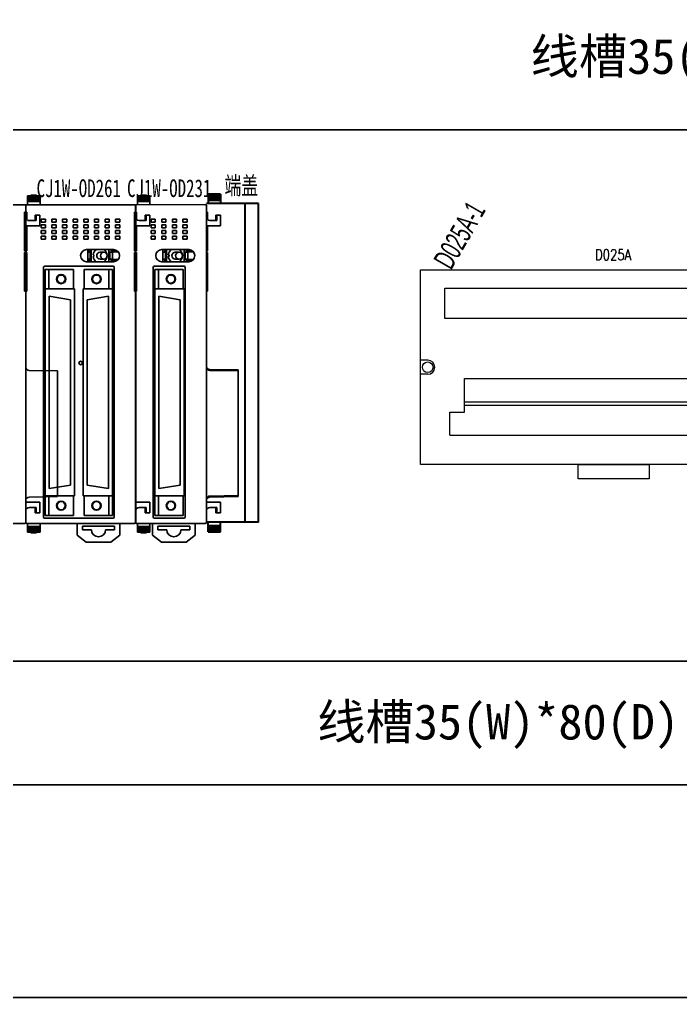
# Model space of a CAD drawing. Header units: millimetres. Extents: x -300 to 54435, y -106 to 60527.
# Drawn here: x 2466.7 to 2653.3, y 1296 to 1572.1 of the extents above; entities that cross this region are included whole.
import ezdxf
from ezdxf.enums import TextEntityAlignment as Align

# ---------------------------------------------------------------- set-up
doc = ezdxf.new("R2010")
doc.units = ezdxf.units.MM
doc.layers.add('TEXT', color=2, linetype='Continuous')
doc.layers.add('Z_OM_GAIKEI', color=7, linetype='Continuous')
doc.layers.add('Z_OM_OUTLINE', color=7, linetype='Continuous', lineweight=30)
doc.styles.add('ST', font='', dxfattribs={"width": 0.8, "height": 300})
doc.styles.get("Standard").update_dxf_attribs({"font": ''})
doc.styles.add('WD', font='romans.shx', dxfattribs={"width": 0.8, "bigfont": 'gbcbig.shx'})
doc.styles.add('样式 8', font='arial.ttf', dxfattribs={"width": 0.6, "height": 2.5})
doc.styles.get('ST').set_extended_font_data('SimSun')
doc.styles.get('Standard').set_extended_font_data('SimSun')

# ---------------------------------------------------------------- blocks, each defined once
blk = doc.blocks.new('DQ40A')
at = {"lineweight": 0}
for p, q in [((87.32, 38.83), (87.32, 48.33)), ((87.32, 48.33), (106, 48.33)), ((106, 38.64), (106, 48.33)), ((87.32, 41.76), (106, 41.76)), ((83.15, 32.27), (83.15, 38.83)), ((83.15, 38.83), (87.32, 38.83)), ((87.32, 40.76), (106, 40.76)), ((101.83, 32.08), (101.83, 38.64)), ((101.83, 38.64), (106, 38.64)), ((83.15, 32.27), (101.83, 32.27)), ((2, 29.5), (0, 29.5)), ((107, 29.5), (109, 29.5)), ((2, 25.5), (0, 25.5)), ((107, 25.5), (109, 25.5)), ((12.43, 14.85), (12.43, 24.35)), ((12.43, 24.35), (101, 24.35)), ((101, 16.78), (101, 24.35)), ((12.43, 17.78), (101, 17.78)), ((12.43, 16.78), (101, 16.78)), ((96.83, 8.29), (96.83, 16.78)), ((8.26, 8.29), (8.26, 14.85)), ((8.26, 14.85), (12.43, 14.85)), ((8.26, 8.29), (96.83, 8.29))]:
    blk.add_line(p, q, dxfattribs=at)
for points in [[(0, 55), (109, 55), (109, 0), (0, 0)], [(6.81, 49.79), (78.21, 49.79), (78.21, 41.29), (6.81, 41.29)], [(44.5, 0), (64.5, 0), (64.5, -4), (44.5, -4)]]:
    blk.add_lwpolyline(points, close=True, dxfattribs=at)
for centre in [(2, 27.5), (107, 27.5)]:
    blk.add_circle(centre, 1.5, dxfattribs=at)
for centre, start, end in [((2, 27.5), 270, 90), ((107, 27.5), 90, 270)]:
    blk.add_arc(centre, 2, start, end, dxfattribs=at)
at = {"lineweight": 0, "style": 'WD', "width": 0.8}
blk.add_attdef('型号', text='', height=3, dxfattribs=at).set_placement((54.32, 59.28), align=Align.MIDDLE)
blk = doc.blocks.new('CJ1W-ID261')
at = {"layer": 'Z_OM_GAIKEI'}
for p, q in [((7115.01, 1994.25), (7115.01, 1993.85)), ((7115.01, 1994.25), (7118.51, 1994.25)), ((7115.01, 1993.85), (7115.01, 1993.45)), ((7115.01, 1993.85), (7118.51, 1993.85)), ((7115.96, 1994.45), (7117.56, 1994.45)), ((7115.96, 1994.45), (7115.96, 1994.25)), ((7116.56, 1994.45), (7116.56, 1994.25)), ((7116.96, 1994.45), (7116.96, 1994.25)), ((7117.56, 1994.45), (7117.56, 1994.25)), ((7118.51, 1993.85), (7118.51, 1994.25)), ((7118.51, 1993.45), (7118.51, 1993.85)), ((7114.46, 1991.45), (7114.46, 1902.05)), ((7145.16, 1991.75), (7114.76, 1991.75)), ((7115.01, 1993.45), (7115.01, 1993.05)), ((7115.01, 1993.45), (7118.51, 1993.45)), ((7115.01, 1993.05), (7115.01, 1992.65)), ((7115.01, 1993.05), (7118.51, 1993.05)), ((7115.01, 1992.65), (7115.01, 1991.75)), ((7115.01, 1992.65), (7118.51, 1992.65)), ((7118.51, 1993.05), (7118.51, 1993.45)), ((7118.51, 1992.65), (7118.51, 1993.05)), ((7118.51, 1991.75), (7118.51, 1992.65)), ((7145.46, 1991.45), (7145.46, 1902.05)), ((7114.16, 1989.65), (7114.16, 1978.75)), ((7114.46, 1989.65), (7114.16, 1989.65)), ((7145.46, 1989.65), (7145.76, 1989.65)), ((7145.61, 1989.65), (7145.46, 1989.22)), ((7145.76, 1989.65), (7145.76, 1987.54)), ((7148.16, 1987.25), (7148.16, 1988.75)), ((7148.16, 1987.25), (7148.16, 1988.75)), ((7148.16, 1988.75), (7148.46, 1988.75)), ((7148.16, 1988.75), (7148.46, 1988.75)), ((7148.46, 1988.75), (7148.46, 1987.25)), ((7148.46, 1988.75), (7148.46, 1987.25)), ((7149.46, 1988.75), (7148.46, 1988.75)), ((7149.46, 1988.75), (7148.46, 1988.75)), ((7149.46, 1985.75), (7149.46, 1988.75)), ((7149.46, 1985.75), (7149.46, 1988.75)), ((7118.86, 1987.65), (7118.86, 1986.85)), ((7120.06, 1987.65), (7118.86, 1987.65)), ((7120.06, 1986.85), (7118.86, 1986.85)), ((7120.06, 1986.05), (7118.86, 1986.05)), ((7118.86, 1986.05), (7118.86, 1985.25)), ((7120.06, 1987.65), (7120.06, 1986.85)), ((7120.06, 1986.05), (7120.06, 1985.25)), ((7121.86, 1987.65), (7121.86, 1986.85)), ((7123.06, 1987.65), (7121.86, 1987.65)), ((7123.06, 1986.85), (7121.86, 1986.85)), ((7123.06, 1986.05), (7121.86, 1986.05)), ((7121.86, 1986.05), (7121.86, 1985.25)), ((7123.06, 1987.65), (7123.06, 1986.85)), ((7123.06, 1986.05), (7123.06, 1985.25)), ((7124.86, 1987.65), (7124.86, 1986.85)), ((7126.06, 1987.65), (7124.86, 1987.65)), ((7126.06, 1986.85), (7124.86, 1986.85)), ((7126.06, 1986.05), (7124.86, 1986.05)), ((7124.86, 1986.05), (7124.86, 1985.25)), ((7126.06, 1987.65), (7126.06, 1986.85)), ((7126.06, 1986.05), (7126.06, 1985.25)), ((7127.86, 1987.65), (7127.86, 1986.85)), ((7129.06, 1987.65), (7127.86, 1987.65)), ((7129.06, 1986.85), (7127.86, 1986.85)), ((7129.06, 1986.05), (7127.86, 1986.05)), ((7127.86, 1986.05), (7127.86, 1985.25)), ((7129.06, 1987.65), (7129.06, 1986.85)), ((7129.06, 1986.05), (7129.06, 1985.25)), ((7130.86, 1987.65), (7130.86, 1986.85)), ((7132.06, 1987.65), (7130.86, 1987.65)), ((7132.06, 1986.85), (7130.86, 1986.85)), ((7132.06, 1986.05), (7130.86, 1986.05)), ((7130.86, 1986.05), (7130.86, 1985.25)), ((7132.06, 1987.65), (7132.06, 1986.85)), ((7132.06, 1986.05), (7132.06, 1985.25)), ((7133.86, 1987.65), (7133.86, 1986.85)), ((7135.06, 1987.65), (7133.86, 1987.65)), ((7135.06, 1986.85), (7133.86, 1986.85)), ((7135.06, 1986.05), (7133.86, 1986.05)), ((7133.86, 1986.05), (7133.86, 1985.25)), ((7135.06, 1987.65), (7135.06, 1986.85)), ((7135.06, 1986.05), (7135.06, 1985.25)), ((7136.86, 1987.65), (7136.86, 1986.85)), ((7138.06, 1987.65), (7136.86, 1987.65)), ((7138.06, 1986.85), (7136.86, 1986.85)), ((7138.06, 1986.05), (7136.86, 1986.05)), ((7136.86, 1986.05), (7136.86, 1985.25)), ((7138.06, 1987.65), (7138.06, 1986.85)), ((7138.06, 1986.05), (7138.06, 1985.25)), ((7139.86, 1987.65), (7139.86, 1986.85)), ((7141.06, 1987.65), (7139.86, 1987.65)), ((7141.06, 1986.85), (7139.86, 1986.85)), ((7141.06, 1986.05), (7139.86, 1986.05)), ((7139.86, 1986.05), (7139.86, 1985.25)), ((7141.06, 1987.65), (7141.06, 1986.85)), ((7141.06, 1986.05), (7141.06, 1985.25)), ((7145.46, 1985.75), (7149.46, 1985.75)), ((7145.46, 1985.75), (7149.46, 1985.75)), ((7145.76, 1985.75), (7145.76, 1978.75)), ((7148.46, 1987.25), (7146.46, 1987.25)), ((7148.46, 1987.25), (7146.46, 1987.25)), ((7120.06, 1985.25), (7118.86, 1985.25)), ((7120.06, 1984.45), (7118.86, 1984.45)), ((7118.86, 1984.45), (7118.86, 1983.65)), ((7120.06, 1983.65), (7118.86, 1983.65)), ((7120.06, 1982.85), (7118.86, 1982.85)), ((7118.86, 1982.85), (7118.86, 1982.05)), ((7120.06, 1984.45), (7120.06, 1983.65)), ((7120.06, 1982.85), (7120.06, 1982.05)), ((7123.06, 1985.25), (7121.86, 1985.25)), ((7123.06, 1984.45), (7121.86, 1984.45)), ((7121.86, 1984.45), (7121.86, 1983.65)), ((7123.06, 1983.65), (7121.86, 1983.65)), ((7123.06, 1982.85), (7121.86, 1982.85)), ((7121.86, 1982.85), (7121.86, 1982.05)), ((7123.06, 1984.45), (7123.06, 1983.65)), ((7123.06, 1982.85), (7123.06, 1982.05)), ((7126.06, 1985.25), (7124.86, 1985.25)), ((7126.06, 1984.45), (7124.86, 1984.45)), ((7124.86, 1984.45), (7124.86, 1983.65)), ((7126.06, 1983.65), (7124.86, 1983.65)), ((7126.06, 1982.85), (7124.86, 1982.85)), ((7124.86, 1982.85), (7124.86, 1982.05)), ((7126.06, 1984.45), (7126.06, 1983.65)), ((7126.06, 1982.85), (7126.06, 1982.05)), ((7129.06, 1985.25), (7127.86, 1985.25)), ((7129.06, 1984.45), (7127.86, 1984.45)), ((7127.86, 1984.45), (7127.86, 1983.65)), ((7129.06, 1983.65), (7127.86, 1983.65)), ((7129.06, 1982.85), (7127.86, 1982.85)), ((7127.86, 1982.85), (7127.86, 1982.05)), ((7129.06, 1984.45), (7129.06, 1983.65)), ((7129.06, 1982.85), (7129.06, 1982.05)), ((7132.06, 1985.25), (7130.86, 1985.25)), ((7132.06, 1984.45), (7130.86, 1984.45)), ((7130.86, 1984.45), (7130.86, 1983.65)), ((7132.06, 1983.65), (7130.86, 1983.65)), ((7132.06, 1982.85), (7130.86, 1982.85)), ((7130.86, 1982.85), (7130.86, 1982.05)), ((7132.06, 1984.45), (7132.06, 1983.65)), ((7132.06, 1982.85), (7132.06, 1982.05)), ((7135.06, 1985.25), (7133.86, 1985.25)), ((7135.06, 1984.45), (7133.86, 1984.45)), ((7133.86, 1984.45), (7133.86, 1983.65)), ((7135.06, 1983.65), (7133.86, 1983.65)), ((7135.06, 1982.85), (7133.86, 1982.85)), ((7133.86, 1982.85), (7133.86, 1982.05)), ((7135.06, 1984.45), (7135.06, 1983.65)), ((7135.06, 1982.85), (7135.06, 1982.05)), ((7138.06, 1985.25), (7136.86, 1985.25)), ((7138.06, 1984.45), (7136.86, 1984.45)), ((7136.86, 1984.45), (7136.86, 1983.65)), ((7138.06, 1983.65), (7136.86, 1983.65)), ((7138.06, 1982.85), (7136.86, 1982.85)), ((7136.86, 1982.85), (7136.86, 1982.05)), ((7138.06, 1984.45), (7138.06, 1983.65)), ((7138.06, 1982.85), (7138.06, 1982.05)), ((7141.06, 1985.25), (7139.86, 1985.25)), ((7141.06, 1984.45), (7139.86, 1984.45)), ((7139.86, 1984.45), (7139.86, 1983.65)), ((7141.06, 1983.65), (7139.86, 1983.65)), ((7141.06, 1982.85), (7139.86, 1982.85)), ((7139.86, 1982.85), (7139.86, 1982.05)), ((7141.06, 1984.45), (7141.06, 1983.65)), ((7141.06, 1982.85), (7141.06, 1982.05)), ((7120.06, 1982.05), (7118.86, 1982.05)), ((7123.06, 1982.05), (7121.86, 1982.05)), ((7126.06, 1982.05), (7124.86, 1982.05)), ((7129.06, 1982.05), (7127.86, 1982.05)), ((7132.06, 1982.05), (7130.86, 1982.05)), ((7135.06, 1982.05), (7133.86, 1982.05)), ((7138.06, 1982.05), (7136.86, 1982.05)), ((7141.06, 1982.05), (7139.86, 1982.05)), ((7114.16, 1978.75), (7114.46, 1978.75)), ((7114.16, 1978.25), (7114.16, 1967.35)), ((7114.16, 1978.25), (7114.46, 1978.25)), ((7114.33, 1978.75), (7114.33, 1978.25)), ((7139.26, 1979.05), (7131.66, 1979.05)), ((7131.96, 1975.65), (7131.96, 1979.05)), ((7131.96, 1978.35), (7132.71, 1978.35)), ((7132.46, 1979.05), (7132.46, 1978.35)), ((7132.71, 1978.35), (7132.71, 1976.35)), ((7132.96, 1975.65), (7132.96, 1979.05)), ((7133.47, 1977.6), (7133.71, 1977.6)), ((7133.47, 1977.1), (7133.71, 1977.1)), ((7133.71, 1977.1), (7133.71, 1977.6)), ((7136.51, 1978.3), (7135.46, 1978.3)), ((7137.96, 1975.65), (7137.96, 1979.05)), ((7138.21, 1978.35), (7138.96, 1978.35)), ((7138.21, 1976.35), (7138.21, 1978.35)), ((7138.46, 1978.82), (7138.46, 1979.05)), ((7138.46, 1978.82), (7140.12, 1978.82)), ((7138.46, 1978.35), (7138.46, 1978.42)), ((7138.46, 1978.42), (7140.58, 1978.42)), ((7138.96, 1975.65), (7138.96, 1979.05)), ((7145.76, 1978.75), (7145.46, 1978.75)), ((7145.76, 1978.25), (7145.46, 1978.25)), ((7145.58, 1978.75), (7145.58, 1978.25)), ((7145.76, 1978.25), (7145.76, 1967.35)), ((7119.76, 1974.35), (7139.16, 1974.35)), ((7139.26, 1975.65), (7131.66, 1975.65)), ((7131.96, 1976.35), (7132.71, 1976.35)), ((7132.46, 1976.35), (7132.46, 1975.65)), ((7136.51, 1976.4), (7135.46, 1976.4)), ((7138.21, 1976.35), (7138.96, 1976.35)), ((7138.46, 1976.28), (7138.46, 1976.35)), ((7138.46, 1976.28), (7140.57, 1976.28)), ((7138.46, 1975.65), (7138.46, 1975.88)), ((7138.46, 1975.88), (7140.1, 1975.88)), ((7119.46, 1903.55), (7119.46, 1974.05)), ((7119.96, 1904.01), (7119.96, 1973.49)), ((7119.96, 1904.01), (7119.96, 1973.49)), ((7119.96, 1973.49), (7123.96, 1973.49)), ((7127.96, 1973.49), (7119.96, 1973.49)), ((7120.96, 1967.99), (7120.96, 1973.49)), ((7127.96, 1967.99), (7127.96, 1973.49)), ((7130.96, 1973.49), (7138.96, 1973.49)), ((7130.96, 1967.99), (7130.96, 1973.49)), ((7138.96, 1973.49), (7134.96, 1973.49)), ((7137.96, 1967.99), (7137.96, 1973.49)), ((7138.96, 1904.01), (7138.96, 1973.49)), ((7138.96, 1904.01), (7138.96, 1973.49)), ((7139.46, 1974.05), (7139.46, 1903.55)), ((7114.46, 1967.35), (7114.16, 1967.35)), ((7114.31, 1967.35), (7114.46, 1967.79)), ((7119.96, 1967.99), (7128.21, 1967.99)), ((7119.96, 1967.99), (7128.21, 1967.99)), ((7128.21, 1909.51), (7128.21, 1967.99)), ((7128.21, 1967.99), (7128.21, 1909.51)), ((7130.71, 1909.51), (7130.71, 1967.99)), ((7130.71, 1967.99), (7130.71, 1909.51)), ((7138.96, 1967.99), (7130.71, 1967.99)), ((7138.96, 1967.99), (7130.71, 1967.99)), ((7145.61, 1967.35), (7145.46, 1967.78)), ((7145.46, 1967.35), (7145.76, 1967.35)), ((7121.08, 1911.59), (7121.08, 1965.91)), ((7127.08, 1964.91), (7121.08, 1965.91)), ((7127.08, 1964.91), (7127.08, 1912.59)), ((7131.83, 1964.91), (7137.83, 1965.91)), ((7131.83, 1964.91), (7131.83, 1912.59)), ((7137.83, 1911.59), (7137.83, 1965.91)), ((7146.44, 1944.94), (7154.46, 1944.8)), ((7154.46, 1944.8), (7154.46, 1909.31)), ((7154.46, 1944.15), (7154.46, 1927.05)), ((7154.46, 1927.05), (7154.46, 1909.95)), ((7127.08, 1912.59), (7121.08, 1911.59)), ((7131.83, 1912.59), (7137.83, 1911.59)), ((7119.96, 1909.51), (7128.21, 1909.51)), ((7119.96, 1909.51), (7128.21, 1909.51)), ((7120.96, 1909.51), (7120.96, 1904.01)), ((7127.96, 1909.51), (7127.96, 1904.01)), ((7138.96, 1909.51), (7130.71, 1909.51)), ((7138.96, 1909.51), (7130.71, 1909.51)), ((7130.96, 1909.51), (7130.96, 1904.01)), ((7137.96, 1909.51), (7137.96, 1904.01)), ((7146.44, 1909.17), (7154.46, 1909.31)), ((7145.46, 1907.75), (7149.46, 1907.75)), ((7145.46, 1907.75), (7149.46, 1907.75)), ((7148.46, 1906.25), (7146.46, 1906.25)), ((7148.46, 1906.25), (7146.46, 1906.25)), ((7148.16, 1906.25), (7148.16, 1904.75)), ((7148.16, 1906.25), (7148.16, 1904.75)), ((7148.46, 1904.75), (7148.46, 1906.25)), ((7148.46, 1904.75), (7148.46, 1906.25)), ((7149.46, 1907.75), (7149.46, 1904.75)), ((7149.46, 1907.75), (7149.46, 1904.75)), ((7139.16, 1903.25), (7119.76, 1903.25)), ((7123.96, 1904.01), (7119.96, 1904.01)), ((7127.96, 1904.01), (7119.96, 1904.01)), ((7130.96, 1904.01), (7138.96, 1904.01)), ((7134.96, 1904.01), (7138.96, 1904.01)), ((7148.16, 1904.75), (7148.46, 1904.75)), ((7148.16, 1904.75), (7148.46, 1904.75)), ((7149.46, 1904.75), (7148.46, 1904.75)), ((7149.46, 1904.75), (7148.46, 1904.75)), ((7114.76, 1901.75), (7145.16, 1901.75)), ((7115.01, 1901.75), (7115.01, 1900.85)), ((7118.51, 1900.85), (7115.01, 1900.85)), ((7115.01, 1900.85), (7115.01, 1900.45)), ((7118.51, 1900.45), (7115.01, 1900.45)), ((7115.01, 1900.45), (7115.01, 1900.05)), ((7118.51, 1900.05), (7115.01, 1900.05)), ((7115.01, 1900.05), (7115.01, 1899.65)), ((7118.51, 1900.85), (7118.51, 1901.75)), ((7118.51, 1900.45), (7118.51, 1900.85)), ((7118.51, 1900.05), (7118.51, 1900.45)), ((7118.51, 1899.65), (7118.51, 1900.05)), ((7129.01, 1901.75), (7129.01, 1898.45)), ((7139.51, 1900.95), (7130.51, 1900.95)), ((7130.51, 1899.95), (7130.51, 1900.95)), ((7130.51, 1899.95), (7133.01, 1899.95)), ((7139.51, 1899.95), (7137.01, 1899.95)), ((7139.51, 1899.95), (7139.51, 1900.95)), ((7141.01, 1901.75), (7141.01, 1898.45)), ((7118.51, 1899.65), (7115.01, 1899.65)), ((7115.01, 1899.65), (7115.01, 1899.25)), ((7118.51, 1899.25), (7115.01, 1899.25)), ((7115.96, 1899.05), (7115.96, 1899.25)), ((7117.56, 1899.05), (7115.96, 1899.05)), ((7116.56, 1899.05), (7116.56, 1899.25)), ((7116.96, 1899.05), (7116.96, 1899.25)), ((7117.56, 1899.05), (7117.56, 1899.25)), ((7118.51, 1899.25), (7118.51, 1899.65)), ((7129.01, 1898.45), (7131.51, 1896.45)), ((7141.01, 1898.45), (7138.51, 1896.45)), ((7138.51, 1896.45), (7131.51, 1896.45))]:
    blk.add_line(p, q, dxfattribs=at)
for centre, radius in [((7136.51, 1977.35), 0.95), ((7124.46, 1970.74), 1.3), ((7124.46, 1970.74), 1.15), ((7134.46, 1970.74), 1.3), ((7134.46, 1970.74), 1.15), ((7129.96, 1947.05), 0.5), ((7124.46, 1906.76), 1.3), ((7134.46, 1906.76), 1.3), ((7124.46, 1906.76), 1.15), ((7134.46, 1906.76), 1.15)]:
    blk.add_circle(centre, radius, dxfattribs=at)
for centre, radius, start, end in [((7114.76, 1991.45), 0.3, 90, 180), ((7145.16, 1991.45), 0.3, 0, 90), ((7145.16, 1991.45), 0.3, 0, 90), ((7146.46, 1988.25), 1, 180, 270), ((7146.46, 1988.25), 1, 180, 270), ((7131.66, 1977.35), 1.7, 90, 270), ((7135.46, 1977.35), 2, 121.5917, 172.8192), ((7135.46, 1977.35), 2, 187.1808, 238.0168), ((7135.46, 1977.35), 0.95, 90, 270), ((7135.46, 1977.35), 2, 301.9832, 58.4083), ((7139.26, 1977.35), 1.7, 270, 90), ((7119.76, 1974.05), 0.3, 90, 180), ((7139.16, 1974.05), 0.3, 0, 90), ((7146.46, 1945.94), 1, 180.0001, 269.0001), ((7146.46, 1908.17), 1, 91, 180), ((7146.46, 1905.25), 1, 90, 180), ((7146.46, 1905.25), 1, 90, 180), ((7119.76, 1903.55), 0.3, 180, 270), ((7139.16, 1903.55), 0.3, 270, 0), ((7114.76, 1902.05), 0.3, 180, 270), ((7135.01, 1899.95), 2, 180, 0), ((7145.16, 1902.05), 0.3, 270, 0), ((7145.16, 1902.05), 0.3, 270, 0)]:
    blk.add_arc(centre, radius, start, end, dxfattribs=at)
blk = doc.blocks.new('CJ1W-OD231')
at = {"layer": 'Z_OM_GAIKEI'}
for p, q in [((278.43, 344.16), (278.43, 343.76)), ((278.43, 344.16), (281.93, 344.16)), ((278.43, 343.76), (278.43, 343.36)), ((278.43, 343.76), (281.93, 343.76)), ((278.43, 343.36), (278.43, 342.96)), ((278.43, 343.36), (281.93, 343.36)), ((278.43, 342.96), (278.43, 342.56)), ((278.43, 342.96), (281.93, 342.96)), ((278.43, 342.56), (278.43, 341.66)), ((278.43, 342.56), (281.93, 342.56)), ((279.38, 344.36), (280.98, 344.36)), ((279.38, 344.36), (279.38, 344.16)), ((279.98, 344.36), (279.98, 344.16)), ((280.38, 344.36), (280.38, 344.16)), ((280.98, 344.36), (280.98, 344.16)), ((281.93, 343.76), (281.93, 344.16)), ((281.93, 343.36), (281.93, 343.76)), ((281.93, 342.96), (281.93, 343.36)), ((281.93, 342.56), (281.93, 342.96)), ((281.93, 341.66), (281.93, 342.56)), ((277.88, 341.36), (277.88, 251.96)), ((297.58, 341.67), (278.18, 341.66)), ((297.88, 341.37), (297.88, 251.97)), ((277.58, 339.56), (277.58, 328.66)), ((277.88, 339.56), (277.58, 339.56)), ((282.28, 337.56), (282.28, 336.76)), ((283.48, 337.56), (282.28, 337.56)), ((283.48, 337.56), (283.48, 336.76)), ((285.28, 337.56), (285.28, 336.76)), ((286.48, 337.56), (285.28, 337.56)), ((286.48, 337.56), (286.48, 336.76)), ((288.28, 337.56), (288.28, 336.76)), ((289.48, 337.56), (288.28, 337.56)), ((289.48, 337.56), (289.48, 336.76)), ((291.28, 337.56), (291.28, 336.76)), ((292.48, 337.56), (291.28, 337.56)), ((292.48, 337.56), (292.48, 336.76)), ((297.88, 339.57), (298.18, 339.57)), ((298.03, 339.57), (297.88, 339.14)), ((298.18, 339.57), (298.18, 337.46)), ((300.88, 337.17), (298.88, 337.17)), ((300.88, 337.17), (298.88, 337.17)), ((300.58, 337.17), (300.58, 338.67)), ((300.58, 337.17), (300.58, 338.67)), ((300.58, 338.67), (300.88, 338.67)), ((300.58, 338.67), (300.88, 338.67)), ((300.88, 338.67), (300.88, 337.17)), ((300.88, 338.67), (300.88, 337.17)), ((301.88, 338.67), (300.88, 338.67)), ((301.88, 338.67), (300.88, 338.67)), ((301.88, 335.67), (301.88, 338.67)), ((301.88, 335.67), (301.88, 338.67)), ((283.48, 336.76), (282.28, 336.76)), ((283.48, 335.96), (282.28, 335.96)), ((282.28, 335.96), (282.28, 335.16)), ((283.48, 335.16), (282.28, 335.16)), ((283.48, 334.36), (282.28, 334.36)), ((282.28, 334.36), (282.28, 333.56)), ((283.48, 335.96), (283.48, 335.16)), ((283.48, 334.36), (283.48, 333.56)), ((286.48, 336.76), (285.28, 336.76)), ((286.48, 335.96), (285.28, 335.96)), ((285.28, 335.96), (285.28, 335.16)), ((286.48, 335.16), (285.28, 335.16)), ((286.48, 334.36), (285.28, 334.36)), ((285.28, 334.36), (285.28, 333.56)), ((286.48, 335.96), (286.48, 335.16)), ((286.48, 334.36), (286.48, 333.56)), ((289.48, 336.76), (288.28, 336.76)), ((289.48, 335.96), (288.28, 335.96)), ((288.28, 335.96), (288.28, 335.16)), ((289.48, 335.16), (288.28, 335.16)), ((289.48, 334.36), (288.28, 334.36)), ((288.28, 334.36), (288.28, 333.56)), ((289.48, 335.96), (289.48, 335.16)), ((289.48, 334.36), (289.48, 333.56)), ((292.48, 336.76), (291.28, 336.76)), ((292.48, 335.96), (291.28, 335.96)), ((291.28, 335.96), (291.28, 335.16)), ((292.48, 335.16), (291.28, 335.16)), ((292.48, 334.36), (291.28, 334.36)), ((291.28, 334.36), (291.28, 333.56)), ((292.48, 335.96), (292.48, 335.16)), ((292.48, 334.36), (292.48, 333.56)), ((297.88, 335.67), (301.88, 335.67)), ((297.88, 335.67), (301.88, 335.67)), ((298.18, 335.67), (298.18, 328.67)), ((283.48, 333.56), (282.28, 333.56)), ((283.48, 332.76), (282.28, 332.76)), ((282.28, 332.76), (282.28, 331.96)), ((283.48, 331.96), (282.28, 331.96)), ((283.48, 332.76), (283.48, 331.96)), ((286.48, 333.56), (285.28, 333.56)), ((286.48, 332.76), (285.28, 332.76)), ((285.28, 332.76), (285.28, 331.96)), ((286.48, 331.96), (285.28, 331.96)), ((286.48, 332.76), (286.48, 331.96)), ((289.48, 333.56), (288.28, 333.56)), ((289.48, 332.76), (288.28, 332.76)), ((288.28, 332.76), (288.28, 331.96)), ((289.48, 331.96), (288.28, 331.96)), ((289.48, 332.76), (289.48, 331.96)), ((292.48, 333.56), (291.28, 333.56)), ((292.48, 332.76), (291.28, 332.76)), ((291.28, 332.76), (291.28, 331.96)), ((292.48, 331.96), (291.28, 331.96)), ((292.48, 332.76), (292.48, 331.96)), ((277.58, 328.66), (277.88, 328.66)), ((277.76, 328.66), (277.76, 328.16)), ((292.92, 328.96), (285.32, 328.96)), ((285.62, 325.56), (285.62, 328.96)), ((286.12, 328.96), (286.12, 328.26)), ((286.62, 325.56), (286.62, 328.96)), ((291.62, 325.56), (291.62, 328.96)), ((292.12, 328.73), (292.12, 328.96)), ((292.12, 328.73), (293.78, 328.73)), ((292.62, 325.56), (292.62, 328.96)), ((298.18, 328.67), (297.88, 328.67)), ((298.01, 328.67), (298.01, 328.17)), ((277.58, 328.16), (277.58, 317.26)), ((277.58, 328.16), (277.88, 328.16)), ((285.62, 328.26), (286.37, 328.26)), ((285.62, 326.26), (286.37, 326.26)), ((286.12, 326.26), (286.12, 325.56)), ((286.37, 328.26), (286.37, 326.26)), ((287.14, 327.51), (287.37, 327.51)), ((287.14, 327.01), (287.37, 327.01)), ((287.37, 327.01), (287.37, 327.51)), ((290.17, 328.21), (289.12, 328.21)), ((290.17, 326.31), (289.12, 326.31)), ((291.87, 328.26), (292.62, 328.26)), ((291.87, 326.26), (291.87, 328.26)), ((291.87, 326.26), (292.62, 326.26)), ((292.12, 328.26), (292.12, 328.33)), ((292.12, 328.33), (294.25, 328.33)), ((292.12, 326.19), (292.12, 326.26)), ((292.12, 326.19), (294.24, 326.19)), ((298.18, 328.17), (297.88, 328.17)), ((298.18, 328.17), (298.18, 317.27)), ((282.88, 253.46), (282.88, 323.96)), ((283.18, 324.26), (291.58, 324.26)), ((283.38, 253.92), (283.38, 323.4)), ((283.38, 253.92), (283.38, 323.4)), ((283.38, 323.4), (287.38, 323.4)), ((291.38, 323.4), (283.38, 323.4)), ((284.38, 317.9), (284.38, 323.4)), ((292.92, 325.56), (285.32, 325.56)), ((291.38, 317.9), (291.38, 323.4)), ((291.88, 323.96), (291.88, 253.46)), ((292.12, 325.56), (292.12, 325.79)), ((292.12, 325.79), (293.77, 325.79)), ((277.73, 317.26), (277.88, 317.69)), ((283.38, 317.9), (291.63, 317.9)), ((283.38, 317.9), (291.63, 317.9)), ((291.63, 259.42), (291.63, 317.9)), ((291.63, 317.9), (291.63, 259.42)), ((298.03, 317.27), (297.88, 317.7)), ((277.88, 317.26), (277.58, 317.26)), ((284.51, 261.5), (284.51, 315.82)), ((290.51, 314.82), (284.51, 315.82)), ((290.51, 314.82), (290.51, 262.5)), ((297.88, 317.27), (298.18, 317.27)), ((298.86, 294.85), (306.88, 294.71)), ((306.88, 294.71), (306.88, 259.23)), ((306.88, 294.07), (306.88, 276.97)), ((306.88, 276.97), (306.88, 259.87)), ((290.51, 262.5), (284.51, 261.5)), ((283.38, 259.42), (291.63, 259.42)), ((283.38, 259.42), (291.63, 259.42)), ((284.38, 259.42), (284.38, 253.92)), ((291.38, 259.42), (291.38, 253.92)), ((297.88, 257.67), (301.88, 257.67)), ((297.88, 257.67), (301.88, 257.67)), ((298.86, 259.09), (306.88, 259.23)), ((301.88, 257.67), (301.88, 254.67)), ((301.88, 257.67), (301.88, 254.67)), ((300.88, 256.17), (298.88, 256.17)), ((300.88, 256.17), (298.88, 256.17)), ((300.58, 256.17), (300.58, 254.67)), ((300.58, 256.17), (300.58, 254.67)), ((300.58, 254.67), (300.88, 254.67)), ((300.58, 254.67), (300.88, 254.67)), ((300.88, 254.67), (300.88, 256.17)), ((300.88, 254.67), (300.88, 256.17)), ((301.88, 254.67), (300.88, 254.67)), ((301.88, 254.67), (300.88, 254.67)), ((278.18, 251.66), (297.58, 251.67)), ((278.43, 251.66), (278.43, 250.76)), ((281.93, 250.76), (281.93, 251.66)), ((282.7, 251.66), (282.7, 248.36)), ((291.58, 253.16), (283.18, 253.16)), ((287.38, 253.92), (283.38, 253.92)), ((291.38, 253.92), (283.38, 253.92)), ((294.7, 251.66), (294.7, 248.36)), ((281.93, 250.76), (278.43, 250.76)), ((278.43, 250.76), (278.43, 250.36)), ((281.93, 250.36), (278.43, 250.36)), ((278.43, 250.36), (278.43, 249.96)), ((281.93, 249.96), (278.43, 249.96)), ((278.43, 249.96), (278.43, 249.56)), ((281.93, 249.56), (278.43, 249.56)), ((278.43, 249.56), (278.43, 249.16)), ((281.93, 249.16), (278.43, 249.16)), ((279.38, 248.96), (279.38, 249.16)), ((280.98, 248.96), (279.38, 248.96)), ((279.98, 248.96), (279.98, 249.16)), ((280.38, 248.96), (280.38, 249.16)), ((280.98, 248.96), (280.98, 249.16)), ((281.93, 250.36), (281.93, 250.76)), ((281.93, 249.96), (281.93, 250.36)), ((281.93, 249.56), (281.93, 249.96)), ((281.93, 249.16), (281.93, 249.56)), ((293.2, 250.86), (284.2, 250.86)), ((284.2, 249.86), (284.2, 250.86)), ((284.2, 249.86), (286.7, 249.86)), ((293.2, 249.86), (290.7, 249.86)), ((293.2, 249.86), (293.2, 250.86)), ((282.7, 248.36), (285.2, 246.36)), ((292.2, 246.36), (285.2, 246.36)), ((294.7, 248.36), (292.2, 246.36))]:
    blk.add_line(p, q, dxfattribs=at)
for centre, radius in [((290.17, 327.26), 0.95), ((287.88, 320.65), 1.3), ((287.88, 320.65), 1.15), ((287.88, 256.67), 1.3), ((287.88, 256.67), 1.15)]:
    blk.add_circle(centre, radius, dxfattribs=at)
for centre, radius, start, end in [((278.18, 341.36), 0.3, 90, 180), ((297.58, 341.37), 0.3, 0, 90), ((297.58, 341.37), 0.3, 0, 90), ((298.88, 338.17), 1, 180, 270), ((298.88, 338.17), 1, 180, 270), ((285.32, 327.26), 1.7, 90, 270), ((289.12, 327.26), 2, 121.5917, 172.8192), ((289.12, 327.26), 2, 301.9832, 58.4083), ((292.92, 327.26), 1.7, 270, 90), ((289.12, 327.26), 2, 187.1808, 238.0168), ((289.12, 327.26), 0.95, 90, 270), ((283.18, 323.96), 0.3, 90, 180), ((291.58, 323.96), 0.3, 0, 90), ((298.88, 295.85), 1, 180.0001, 269.0001), ((298.88, 258.09), 1, 91, 180), ((298.88, 255.17), 1, 90, 180), ((298.88, 255.17), 1, 90, 180), ((278.18, 251.96), 0.3, 180, 270), ((283.18, 253.46), 0.3, 180, 270), ((291.58, 253.46), 0.3, 270, 0), ((297.58, 251.97), 0.3, 270, 0), ((297.58, 251.97), 0.3, 270, 0), ((288.7, 249.86), 2, 180, 0)]:
    blk.add_arc(centre, radius, start, end, dxfattribs=at)

msp = doc.modelspace()

# ---------------------------------------------------------------- linework, layer by layer
for p, q in [((3146.743, 1541.019), (2046.126, 1541.019)), ((2046.126, 1391.019), (3146.743, 1391.019)), ((3146.743, 1356.019), (2046.126, 1356.019))]:
    msp.add_line(p, q)
msp.add_lwpolyline([(3146.743, 1296.019), (2011.126, 1296.019), (2011.126, 1756.019), (3347.927, 1756.019)])
at = {"layer": 'Z_OM_GAIKEI'}
for p, q in [((2469.005, 1522.378), (2469.005, 1521.978)), ((2469.005, 1522.378), (2472.505, 1522.378)), ((2469.005, 1521.978), (2469.005, 1521.578)), ((2469.005, 1521.978), (2472.505, 1521.978)), ((2469.005, 1521.578), (2469.005, 1521.178)), ((2469.005, 1521.578), (2472.505, 1521.578)), ((2469.955, 1522.578), (2471.555, 1522.578)), ((2469.955, 1522.578), (2469.955, 1522.378)), ((2470.555, 1522.578), (2470.555, 1522.378)), ((2470.955, 1522.578), (2470.955, 1522.378)), ((2471.555, 1522.578), (2471.555, 1522.378)), ((2472.505, 1521.978), (2472.505, 1522.378)), ((2472.505, 1521.578), (2472.505, 1521.978)), ((2472.505, 1521.178), (2472.505, 1521.578)), ((2468.455, 1519.578), (2468.455, 1430.176)), ((2499.155, 1519.878), (2468.755, 1519.878)), ((2469.005, 1521.178), (2469.005, 1520.778)), ((2469.005, 1521.178), (2472.505, 1521.178)), ((2469.005, 1520.778), (2469.005, 1519.878)), ((2469.005, 1520.778), (2472.505, 1520.778)), ((2472.505, 1520.778), (2472.505, 1521.178)), ((2472.505, 1519.878), (2472.505, 1520.778)), ((2499.455, 1519.578), (2499.455, 1430.178)), ((2468.155, 1517.778), (2468.155, 1506.878)), ((2468.455, 1517.778), (2468.155, 1517.778)), ((2499.455, 1517.778), (2499.755, 1517.778)), ((2499.607, 1517.778), (2499.455, 1517.348)), ((2499.755, 1517.778), (2499.755, 1515.664)), ((2502.156, 1515.378), (2502.156, 1516.878)), ((2502.156, 1515.378), (2502.156, 1516.878)), ((2502.156, 1516.878), (2502.456, 1516.878)), ((2502.156, 1516.878), (2502.456, 1516.878)), ((2502.456, 1516.878), (2502.456, 1515.378)), ((2502.456, 1516.878), (2502.456, 1515.378)), ((2503.456, 1516.878), (2502.456, 1516.878)), ((2503.456, 1516.878), (2502.456, 1516.878)), ((2503.456, 1513.878), (2503.456, 1516.878)), ((2503.456, 1513.878), (2503.456, 1516.878)), ((2472.855, 1515.778), (2472.855, 1514.978)), ((2474.055, 1515.778), (2472.855, 1515.778)), ((2474.055, 1514.978), (2472.855, 1514.978)), ((2474.055, 1514.178), (2472.855, 1514.178)), ((2472.855, 1514.178), (2472.855, 1513.378)), ((2474.055, 1513.378), (2472.855, 1513.378)), ((2474.055, 1515.778), (2474.055, 1514.978)), ((2474.055, 1514.178), (2474.055, 1513.378)), ((2475.855, 1515.778), (2475.855, 1514.978)), ((2477.055, 1515.778), (2475.855, 1515.778)), ((2477.055, 1514.978), (2475.855, 1514.978)), ((2477.055, 1514.178), (2475.855, 1514.178)), ((2475.855, 1514.178), (2475.855, 1513.378)), ((2477.055, 1513.378), (2475.855, 1513.378)), ((2477.055, 1515.778), (2477.055, 1514.978)), ((2477.055, 1514.178), (2477.055, 1513.378)), ((2478.855, 1515.778), (2478.855, 1514.978)), ((2480.055, 1515.778), (2478.855, 1515.778)), ((2480.055, 1514.978), (2478.855, 1514.978)), ((2480.055, 1514.178), (2478.855, 1514.178)), ((2478.855, 1514.178), (2478.855, 1513.378)), ((2480.055, 1513.378), (2478.855, 1513.378)), ((2480.055, 1515.778), (2480.055, 1514.978)), ((2480.055, 1514.178), (2480.055, 1513.378)), ((2481.855, 1515.778), (2481.855, 1514.978)), ((2483.055, 1515.778), (2481.855, 1515.778)), ((2483.055, 1514.978), (2481.855, 1514.978)), ((2483.055, 1514.178), (2481.855, 1514.178)), ((2481.855, 1514.178), (2481.855, 1513.378)), ((2483.055, 1513.378), (2481.855, 1513.378)), ((2483.055, 1515.778), (2483.055, 1514.978)), ((2483.055, 1514.178), (2483.055, 1513.378)), ((2484.855, 1515.778), (2484.855, 1514.978)), ((2486.055, 1515.778), (2484.855, 1515.778)), ((2486.055, 1514.978), (2484.855, 1514.978)), ((2486.055, 1514.178), (2484.855, 1514.178)), ((2484.855, 1514.178), (2484.855, 1513.378)), ((2486.055, 1513.378), (2484.855, 1513.378)), ((2486.055, 1515.778), (2486.055, 1514.978)), ((2486.055, 1514.178), (2486.055, 1513.378)), ((2487.855, 1515.778), (2487.855, 1514.978)), ((2489.055, 1515.778), (2487.855, 1515.778)), ((2489.055, 1514.978), (2487.855, 1514.978)), ((2489.055, 1514.178), (2487.855, 1514.178)), ((2487.855, 1514.178), (2487.855, 1513.378)), ((2489.055, 1513.378), (2487.855, 1513.378)), ((2489.055, 1515.778), (2489.055, 1514.978)), ((2489.055, 1514.178), (2489.055, 1513.378)), ((2490.855, 1515.778), (2490.855, 1514.978)), ((2492.055, 1515.778), (2490.855, 1515.778)), ((2492.055, 1514.978), (2490.855, 1514.978)), ((2492.055, 1514.178), (2490.855, 1514.178)), ((2490.855, 1514.178), (2490.855, 1513.378)), ((2492.055, 1513.378), (2490.855, 1513.378)), ((2492.055, 1515.778), (2492.055, 1514.978)), ((2492.055, 1514.178), (2492.055, 1513.378)), ((2493.855, 1515.778), (2493.855, 1514.978)), ((2495.055, 1515.778), (2493.855, 1515.778)), ((2495.055, 1514.978), (2493.855, 1514.978)), ((2495.055, 1514.178), (2493.855, 1514.178)), ((2493.855, 1514.178), (2493.855, 1513.378)), ((2495.055, 1513.378), (2493.855, 1513.378)), ((2495.055, 1515.778), (2495.055, 1514.978)), ((2495.055, 1514.178), (2495.055, 1513.378)), ((2499.456, 1513.878), (2503.456, 1513.878)), ((2499.456, 1513.878), (2503.456, 1513.878)), ((2499.755, 1513.878), (2499.755, 1506.878)), ((2502.456, 1515.378), (2500.456, 1515.378)), ((2502.456, 1515.378), (2500.456, 1515.378)), ((2474.055, 1512.578), (2472.855, 1512.578)), ((2472.855, 1512.578), (2472.855, 1511.778)), ((2474.055, 1511.778), (2472.855, 1511.778)), ((2474.055, 1510.978), (2472.855, 1510.978)), ((2472.855, 1510.978), (2472.855, 1510.178)), ((2474.055, 1512.578), (2474.055, 1511.778)), ((2474.055, 1510.978), (2474.055, 1510.178)), ((2477.055, 1512.578), (2475.855, 1512.578)), ((2475.855, 1512.578), (2475.855, 1511.778)), ((2477.055, 1511.778), (2475.855, 1511.778)), ((2477.055, 1510.978), (2475.855, 1510.978)), ((2475.855, 1510.978), (2475.855, 1510.178)), ((2477.055, 1512.578), (2477.055, 1511.778)), ((2477.055, 1510.978), (2477.055, 1510.178)), ((2480.055, 1512.578), (2478.855, 1512.578)), ((2478.855, 1512.578), (2478.855, 1511.778)), ((2480.055, 1511.778), (2478.855, 1511.778)), ((2480.055, 1510.978), (2478.855, 1510.978)), ((2478.855, 1510.978), (2478.855, 1510.178)), ((2480.055, 1512.578), (2480.055, 1511.778)), ((2480.055, 1510.978), (2480.055, 1510.178)), ((2483.055, 1512.578), (2481.855, 1512.578)), ((2481.855, 1512.578), (2481.855, 1511.778)), ((2483.055, 1511.778), (2481.855, 1511.778)), ((2483.055, 1510.978), (2481.855, 1510.978)), ((2481.855, 1510.978), (2481.855, 1510.178)), ((2483.055, 1512.578), (2483.055, 1511.778)), ((2483.055, 1510.978), (2483.055, 1510.178)), ((2486.055, 1512.578), (2484.855, 1512.578)), ((2484.855, 1512.578), (2484.855, 1511.778)), ((2486.055, 1511.778), (2484.855, 1511.778)), ((2486.055, 1510.978), (2484.855, 1510.978)), ((2484.855, 1510.978), (2484.855, 1510.178)), ((2486.055, 1512.578), (2486.055, 1511.778)), ((2486.055, 1510.978), (2486.055, 1510.178)), ((2489.055, 1512.578), (2487.855, 1512.578)), ((2487.855, 1512.578), (2487.855, 1511.778)), ((2489.055, 1511.778), (2487.855, 1511.778)), ((2489.055, 1510.978), (2487.855, 1510.978)), ((2487.855, 1510.978), (2487.855, 1510.178)), ((2489.055, 1512.578), (2489.055, 1511.778)), ((2489.055, 1510.978), (2489.055, 1510.178)), ((2492.055, 1512.578), (2490.855, 1512.578)), ((2490.855, 1512.578), (2490.855, 1511.778)), ((2492.055, 1511.778), (2490.855, 1511.778)), ((2492.055, 1510.978), (2490.855, 1510.978)), ((2490.855, 1510.978), (2490.855, 1510.178)), ((2492.055, 1512.578), (2492.055, 1511.778)), ((2492.055, 1510.978), (2492.055, 1510.178)), ((2495.055, 1512.578), (2493.855, 1512.578)), ((2493.855, 1512.578), (2493.855, 1511.778)), ((2495.055, 1511.778), (2493.855, 1511.778)), ((2495.055, 1510.978), (2493.855, 1510.978)), ((2493.855, 1510.978), (2493.855, 1510.178)), ((2495.055, 1512.578), (2495.055, 1511.778)), ((2495.055, 1510.978), (2495.055, 1510.178)), ((2474.055, 1510.178), (2472.855, 1510.178)), ((2477.055, 1510.178), (2475.855, 1510.178)), ((2480.055, 1510.178), (2478.855, 1510.178)), ((2483.055, 1510.178), (2481.855, 1510.178)), ((2486.055, 1510.178), (2484.855, 1510.178)), ((2489.055, 1510.178), (2487.855, 1510.178)), ((2492.055, 1510.178), (2490.855, 1510.178)), ((2495.055, 1510.178), (2493.855, 1510.178)), ((2468.155, 1506.878), (2468.455, 1506.878)), ((2468.155, 1506.378), (2468.155, 1495.478)), ((2468.155, 1506.378), (2468.455, 1506.378)), ((2468.331, 1506.878), (2468.331, 1506.378)), ((2493.255, 1507.178), (2485.655, 1507.178)), ((2485.955, 1503.778), (2485.955, 1507.178)), ((2485.955, 1506.475), (2486.705, 1506.475)), ((2486.455, 1507.178), (2486.455, 1506.475)), ((2486.705, 1506.475), (2486.705, 1504.475)), ((2486.955, 1503.778), (2486.955, 1507.178)), ((2487.471, 1505.725), (2487.705, 1505.725)), ((2487.471, 1505.225), (2487.705, 1505.225)), ((2487.705, 1505.225), (2487.705, 1505.725)), ((2490.505, 1506.425), (2489.455, 1506.425)), ((2491.955, 1503.778), (2491.955, 1507.178)), ((2492.205, 1506.475), (2492.955, 1506.475)), ((2492.205, 1504.475), (2492.205, 1506.475)), ((2492.455, 1506.945), (2492.455, 1507.178)), ((2492.455, 1506.945), (2494.116, 1506.945)), ((2492.455, 1506.475), (2492.455, 1506.545)), ((2492.455, 1506.545), (2494.579, 1506.545)), ((2492.955, 1503.778), (2492.955, 1507.178)), ((2499.755, 1506.878), (2499.456, 1506.878)), ((2499.755, 1506.378), (2499.456, 1506.378)), ((2499.579, 1506.878), (2499.579, 1506.378)), ((2499.755, 1506.378), (2499.755, 1495.478)), ((2473.455, 1431.678), (2473.455, 1502.178)), ((2473.755, 1502.478), (2493.155, 1502.478)), ((2493.255, 1503.778), (2485.655, 1503.778)), ((2485.955, 1504.475), (2486.705, 1504.475)), ((2486.455, 1504.475), (2486.455, 1503.778)), ((2490.505, 1504.525), (2489.455, 1504.525)), ((2492.205, 1504.475), (2492.955, 1504.475)), ((2492.455, 1504.405), (2492.455, 1504.475)), ((2492.455, 1504.405), (2494.573, 1504.405)), ((2492.455, 1503.778), (2492.455, 1504.005)), ((2492.455, 1504.005), (2494.103, 1504.005)), ((2493.455, 1502.178), (2493.455, 1431.678)), ((2473.955, 1432.137), (2473.955, 1501.617)), ((2473.955, 1432.137), (2473.955, 1501.617)), ((2473.955, 1501.617), (2477.955, 1501.617)), ((2481.955, 1501.617), (2473.955, 1501.617)), ((2474.955, 1496.117), (2474.955, 1501.617)), ((2481.955, 1496.117), (2481.955, 1501.617)), ((2484.956, 1501.617), (2492.955, 1501.617)), ((2484.956, 1496.117), (2484.956, 1501.617)), ((2492.955, 1501.617), (2488.955, 1501.617)), ((2491.956, 1496.117), (2491.956, 1501.617)), ((2492.955, 1432.137), (2492.955, 1501.617)), ((2492.955, 1432.137), (2492.955, 1501.617)), ((2468.455, 1495.478), (2468.155, 1495.478)), ((2468.304, 1495.478), (2468.455, 1495.909)), ((2473.955, 1496.117), (2482.205, 1496.117)), ((2473.955, 1496.117), (2482.205, 1496.117)), ((2475.08, 1439.717), (2475.08, 1494.037)), ((2481.08, 1493.037), (2475.08, 1494.037)), ((2482.205, 1437.637), (2482.205, 1496.117)), ((2482.205, 1496.117), (2482.205, 1437.637)), ((2484.705, 1437.637), (2484.705, 1496.117)), ((2484.705, 1496.117), (2484.705, 1437.637)), ((2492.955, 1496.117), (2484.705, 1496.117)), ((2492.955, 1496.117), (2484.705, 1496.117)), ((2485.83, 1493.037), (2491.83, 1494.037)), ((2491.83, 1439.717), (2491.83, 1494.037)), ((2499.607, 1495.478), (2499.455, 1495.909)), ((2499.456, 1495.478), (2499.755, 1495.478)), ((2481.08, 1493.037), (2481.08, 1440.717)), ((2485.83, 1493.037), (2485.83, 1440.717)), ((2520.438, 1473.37), (2528.456, 1473.23)), ((2528.456, 1473.23), (2528.456, 1437.744)), ((2528.456, 1472.588), (2528.456, 1455.488)), ((2528.456, 1455.488), (2528.456, 1438.387)), ((2481.08, 1440.717), (2475.08, 1439.717)), ((2485.83, 1440.717), (2491.83, 1439.717)), ((2473.955, 1437.637), (2482.205, 1437.637)), ((2473.955, 1437.637), (2482.205, 1437.637)), ((2474.955, 1437.637), (2474.955, 1432.137)), ((2481.955, 1437.637), (2481.955, 1432.137)), ((2492.955, 1437.637), (2484.705, 1437.637)), ((2492.955, 1437.637), (2484.705, 1437.637)), ((2484.956, 1437.637), (2484.956, 1432.137)), ((2491.956, 1437.637), (2491.956, 1432.137)), ((2499.456, 1435.878), (2503.456, 1435.878)), ((2499.456, 1435.878), (2503.456, 1435.878)), ((2503.456, 1435.878), (2503.456, 1432.878)), ((2503.456, 1435.878), (2503.456, 1432.878)), ((2520.438, 1437.605), (2528.456, 1437.744)), ((2502.456, 1434.378), (2500.456, 1434.378)), ((2502.456, 1434.378), (2500.456, 1434.378)), ((2502.156, 1434.378), (2502.156, 1432.878)), ((2502.156, 1434.378), (2502.156, 1432.878)), ((2502.456, 1432.878), (2502.456, 1434.378)), ((2502.456, 1432.878), (2502.456, 1434.378)), ((2493.155, 1431.378), (2473.755, 1431.378)), ((2477.955, 1432.137), (2473.955, 1432.137)), ((2481.955, 1432.137), (2473.955, 1432.137)), ((2484.956, 1432.137), (2492.955, 1432.137)), ((2488.955, 1432.137), (2492.955, 1432.137)), ((2502.156, 1432.878), (2502.456, 1432.878)), ((2502.156, 1432.878), (2502.456, 1432.878)), ((2503.456, 1432.878), (2502.456, 1432.878)), ((2503.456, 1432.878), (2502.456, 1432.878)), ((2468.758, 1429.878), (2499.155, 1429.878)), ((2469.005, 1429.878), (2469.005, 1428.978)), ((2472.505, 1428.978), (2469.005, 1428.978)), ((2469.005, 1428.978), (2469.005, 1428.578)), ((2472.505, 1428.578), (2469.005, 1428.578)), ((2469.005, 1428.578), (2469.005, 1428.178)), ((2472.505, 1428.178), (2469.005, 1428.178)), ((2469.005, 1428.178), (2469.005, 1427.778)), ((2472.505, 1427.778), (2469.005, 1427.778)), ((2469.005, 1427.778), (2469.005, 1427.378)), ((2472.505, 1428.978), (2472.505, 1429.878)), ((2472.505, 1428.578), (2472.505, 1428.978)), ((2472.505, 1428.178), (2472.505, 1428.578)), ((2472.505, 1427.778), (2472.505, 1428.178)), ((2472.505, 1427.378), (2472.505, 1427.778)), ((2483.005, 1429.878), (2483.005, 1426.578)), ((2493.505, 1429.078), (2484.505, 1429.078)), ((2484.505, 1428.078), (2484.505, 1429.078)), ((2484.505, 1428.078), (2487.005, 1428.078)), ((2493.505, 1428.078), (2491.005, 1428.078)), ((2493.505, 1428.078), (2493.505, 1429.078)), ((2495.005, 1429.878), (2495.005, 1426.578)), ((2472.505, 1427.378), (2469.005, 1427.378)), ((2469.956, 1427.178), (2469.956, 1427.378)), ((2471.556, 1427.178), (2469.956, 1427.178)), ((2470.556, 1427.178), (2470.556, 1427.378)), ((2470.956, 1427.178), (2470.956, 1427.378)), ((2471.556, 1427.178), (2471.556, 1427.378)), ((2483.005, 1426.578), (2485.505, 1424.578)), ((2495.005, 1426.578), (2492.505, 1424.578)), ((2492.505, 1424.578), (2485.505, 1424.578))]:
    msp.add_line(p, q, dxfattribs=at)
for centre, radius in [((2490.505, 1505.475), 0.95), ((2478.455, 1498.867), 1.3), ((2478.455, 1498.867), 1.15), ((2488.456, 1498.867), 1.3), ((2488.456, 1498.867), 1.15), ((2483.955, 1475.178), 0.5), ((2478.455, 1434.887), 1.3), ((2478.455, 1434.887), 1.15), ((2488.456, 1434.887), 1.3), ((2488.456, 1434.887), 1.15)]:
    msp.add_circle(centre, radius, dxfattribs=at)
for centre, radius, start, end in [((2468.755, 1519.578), 0.3, 90, 180.00001), ((2499.155, 1519.578), 0.3, 0, 90), ((2499.156, 1519.578), 0.3, 0, 90), ((2500.456, 1516.378), 1, 180.00001, 270), ((2500.456, 1516.378), 1, 180.00001, 270), ((2485.655, 1505.478), 1.7, 90, 270), ((2489.455, 1505.475), 2, 121.5917, 172.81919), ((2489.455, 1505.475), 2, 187.18081, 238.0168), ((2489.455, 1505.475), 0.95, 90, 270), ((2489.455, 1505.475), 2, 301.98318, 58.4083), ((2493.255, 1505.478), 1.7, 270, 90), ((2473.755, 1502.178), 0.3, 90, 180.00001), ((2493.155, 1502.178), 0.3, 0, 90), ((2520.456, 1474.37), 1, 180.0001, 269.00009), ((2520.456, 1436.605), 1, 90.99996, 180.00001), ((2500.456, 1433.378), 1, 90, 180.00001), ((2500.456, 1433.378), 1, 90, 180.00001), ((2473.755, 1431.678), 0.3, 180.00001, 270), ((2493.155, 1431.678), 0.3, 270, 0), ((2468.755, 1430.178), 0.3, 180.00001, 270), ((2489.005, 1428.078), 2, 180.00001, 0), ((2499.155, 1430.178), 0.3, 270, 0), ((2499.156, 1430.178), 0.3, 270, 0)]:
    msp.add_arc(centre, radius, start, end, dxfattribs=at)
at = {"layer": 'Z_OM_OUTLINE'}
for p, q in [((2523.455, 1522.888), (2519.955, 1522.888)), ((2519.955, 1522.888), (2519.955, 1520.188)), ((2523.455, 1522.288), (2519.955, 1522.288)), ((2523.455, 1521.888), (2519.955, 1521.888)), ((2523.455, 1521.488), (2519.955, 1521.488)), ((2523.455, 1522.888), (2523.455, 1520.188)), ((2499.456, 1519.878), (2499.456, 1429.878)), ((2534.155, 1520.188), (2519.455, 1520.188)), ((2523.455, 1521.088), (2519.955, 1521.088)), ((2530.455, 1430.188), (2530.455, 1520.188)), ((2534.155, 1430.188), (2534.155, 1520.188)), ((2534.155, 1430.188), (2519.455, 1430.188)), ((2519.955, 1427.488), (2519.955, 1430.188)), ((2519.955, 1429.288), (2523.455, 1429.288)), ((2519.955, 1428.888), (2523.455, 1428.888)), ((2519.955, 1428.488), (2523.455, 1428.488)), ((2519.955, 1428.088), (2523.455, 1428.088)), ((2523.455, 1427.488), (2523.455, 1430.188)), ((2519.955, 1427.488), (2523.455, 1427.488))]:
    msp.add_line(p, q, dxfattribs=at)

# ---------------------------------------------------------------- block references
for name, p in [('CJ1W-ID261', (-4677.001, -471.876)), ('CJ1W-OD231', (2221.574, 1178.218))]:
    msp.add_blockref(name, p)
at = {"lineweight": 0}
msp.add_blockref('DQ40A', (2579.939, 1446.47), dxfattribs=at).add_auto_attribs({'型号': 'D025A'})

# ---------------------------------------------------------------- texts
at = {"lineweight": 0, "style": '样式 8', "width": 0.6}
msp.add_text('D025A-1', height=6, rotation=60, dxfattribs=at).set_placement((2588.538, 1501.194))
at = {"lineweight": 0, "char_height": 10, "width": 120.02374, "attachment_point": 1}
for insert in [(2610.968, 1566.794), (2550.743, 1378.861)]:
    msp.add_mtext('线槽35(W)*80(D)', dxfattribs=dict(at, insert=insert))
at = {"layer": 'TEXT', "color": 0, "style": 'ST', "width": 0.7}
for s, p in [('CJ1W-OD261', (2471.531, 1522.026)), ('CJ1W-OD231', (2497.069, 1522.026)), ('端盖', (2524.556, 1522.785))]:
    msp.add_text(s, height=5, dxfattribs=at).set_placement(p)

doc.saveas('drawing.dxf')
